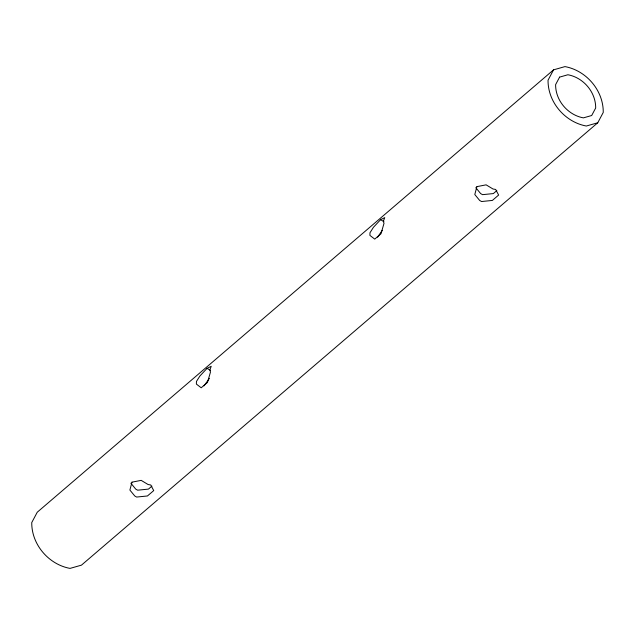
<?xml version="1.0" encoding="UTF-8"?>
<svg xmlns="http://www.w3.org/2000/svg" width="635" height="635" viewBox="0 0 635 635"><rect width="100%" height="100%" fill="white"/><g stroke="black" fill="none" stroke-linecap="round" stroke-linejoin="round"><path stroke-width="0.95" d="M553.545 69.85L548.045 80.193C547.791 102.052 564.944 122.118 586.327 126.024L597.749 122.777L603.25 112.435C603.504 90.567 586.351 70.509 564.967 66.604L553.545 69.85L37.251 512.223L31.75 522.565C31.496 544.433 48.649 564.491 70.033 568.396L81.455 565.15L597.749 122.777M204.025 385.866L209.431 378.333M377.555 237.188L382.31 230.338M207.042 368.371L199.914 375.983L196.453 381.445L196.382 384.08L201.208 387.794L207.486 382.421L210.487 371.999L209.82 369.999L211.225 366.292L207.042 368.371L210.407 370.34M380.571 219.694L373.443 227.298L369.983 232.759L369.911 235.394L374.737 239.109L381.016 233.736L384.008 223.314L383.342 221.313L384.747 217.615L380.571 219.694L383.937 221.655M151.924 486.124L148.439 489.109L137.636 490.188L135.747 489.133L130.873 483.195M496.832 190.595L493.347 193.58L482.552 194.659L480.663 193.604L475.79 187.666M131.977 482.156L129.889 490.053L134.763 495.991L136.652 497.054L147.447 495.967L153.726 490.593L150.749 484.973L148.122 484.545L141.192 480.37L131.977 482.156M476.893 186.634L474.797 194.524L479.671 200.462L481.56 201.525L492.363 200.438L498.634 195.064L495.657 189.444L493.038 189.016L486.108 184.841L476.893 186.634M559.61 77.113L555.617 84.614C555.434 100.481 567.88 115.038 583.398 117.872L591.685 115.514L595.678 108.014C595.86 92.146 583.414 77.589 567.896 74.755L559.61 77.113"/></g></svg>
